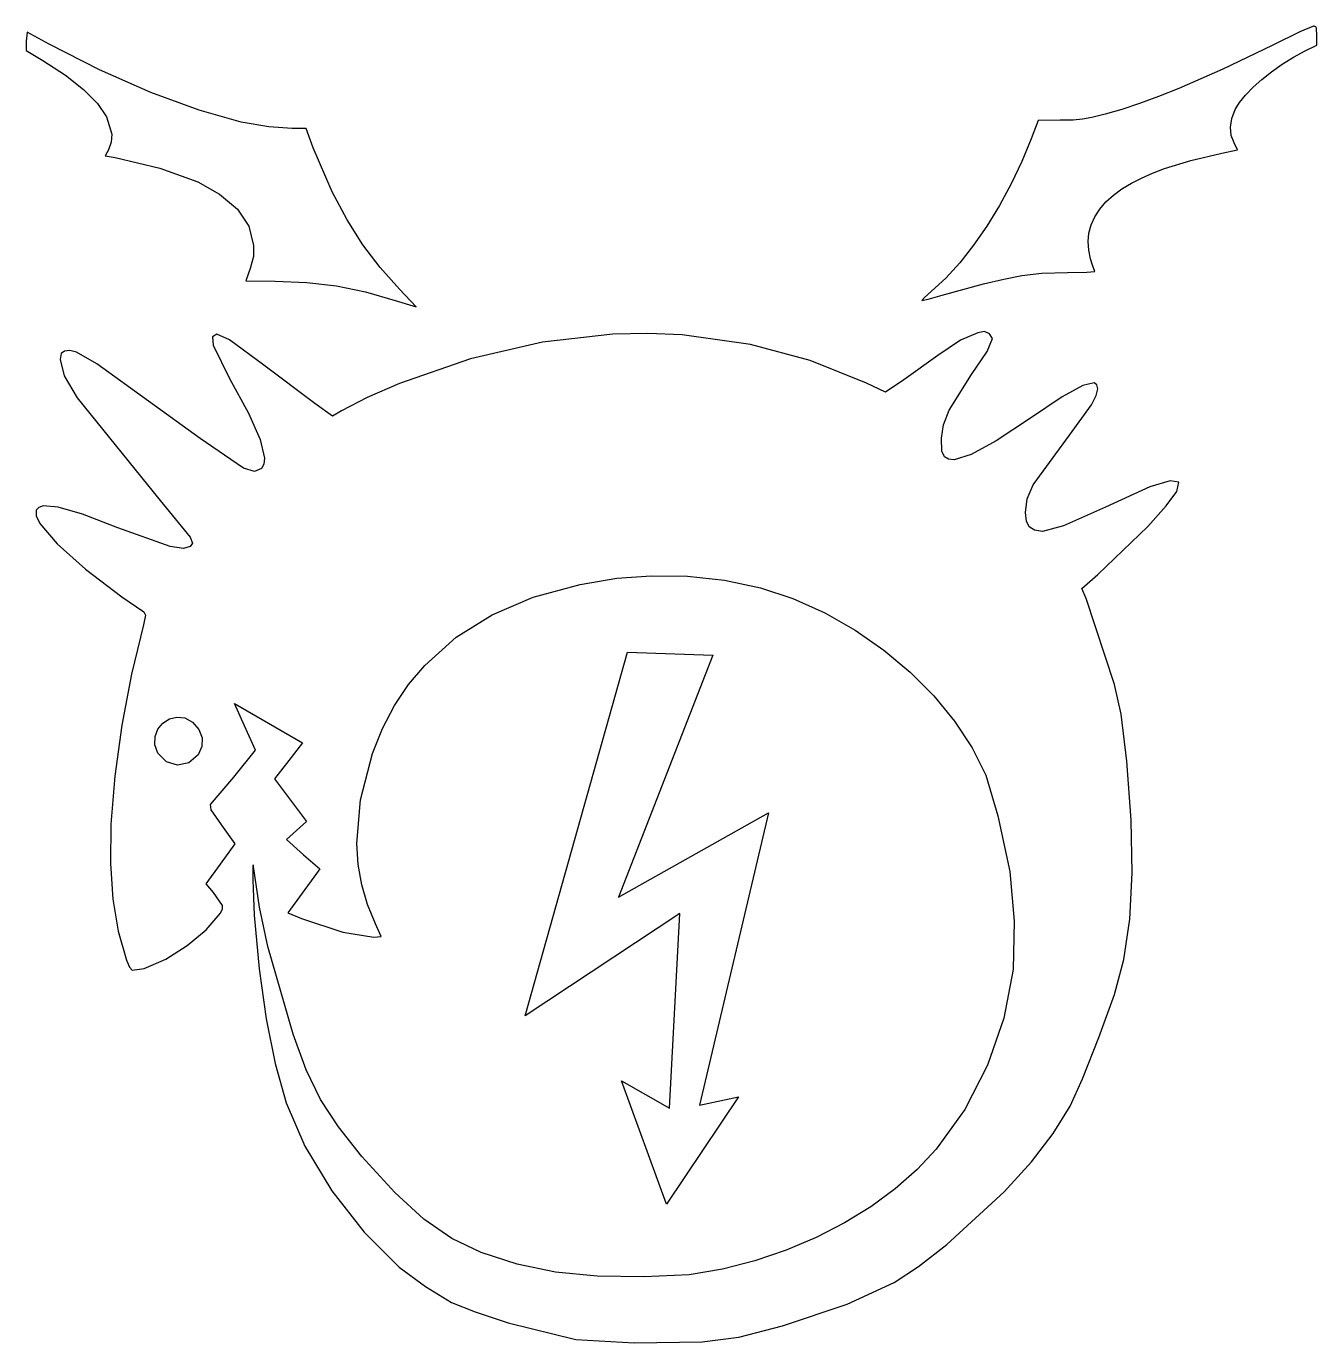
# Model space of a CAD drawing. Extents: x 0.1 to 15.9, y 0.1 to 16.2.
import ezdxf

# ---------------------------------------------------------------- set-up
doc = ezdxf.new("R2010")
doc.units = 0
doc.layers.add('Layer_1', color=7, linetype='CONTINUOUS')

msp = doc.modelspace()

# ---------------------------------------------------------------- linework, layer by layer
at = {"layer": 'Layer_1', "color": 7}
for points in [[(0.127338, 16.005312), (0.127338, 15.891344), (0.328607, 15.770219), (0.604239, 15.589678), (0.826436, 15.414664), (0.993865, 15.245965), (1.105187, 15.084474), (1.168862, 14.872531), (1.161807, 14.773385), (1.128358, 14.681931), (1.090951, 14.607132), (1.210287, 14.585739), (1.755321, 14.456159), (2.220197, 14.291841), (2.485588, 14.137787), (2.702889, 13.956991), (2.841149, 13.747264), (2.900594, 13.513495), (2.89983, 13.378797), (2.857751, 13.232077), (2.806098, 13.080671), (3.164108, 13.078124), (3.551702, 13.063608), (3.913747, 13.021076), (4.267443, 12.947831), (4.629989, 12.841198), (4.882912, 12.764591), (4.681642, 12.980124), (4.443858, 13.243614), (4.232793, 13.521136), (4.040431, 13.824711), (3.858754, 14.166361), (3.625423, 14.706049), (3.541711, 14.941167), (3.37072, 14.941167), (3.085293, 14.961032), (2.749101, 15.019582), (2.2351, 15.162686), (1.645461, 15.380257), (1.022087, 15.655283), (0.406898, 15.970727), (0.136162, 16.116759), (0.127274, 16.004548)], [(15.845849, 16.187101), (15.833472, 16.187024), (15.668281, 16.11844), (15.329429, 15.953689), (14.726985, 15.662541), (14.18882, 15.426684), (13.942649, 15.32899), (13.711108, 15.244564), (13.493719, 15.173229), (13.290004, 15.11473), (13.130423, 15.074796), (13.015264, 15.052894), (12.900771, 15.043726), (12.743197, 15.041179), (12.472403, 15.038632), (12.388701, 14.815993), (12.275504, 14.537452), (12.146057, 14.264209), (12.002956, 14.000184), (11.84882, 13.749327), (11.686249, 13.515584), (11.517854, 13.302928), (11.346239, 13.115231), (11.174018, 12.956516), (11.085589, 12.878814), (11.0546, 12.842496), (11.130524, 12.858796), (11.303965, 12.908433), (11.808028, 13.044914), (12.053377, 13.101555), (12.274684, 13.145334), (12.519847, 13.176302), (12.830466, 13.184452), (13.067334, 13.189291), (13.165274, 13.196931), (13.138535, 13.27173), (13.114086, 13.351673), (13.092286, 13.457008), (13.084085, 13.560967), (13.093839, 13.663781), (13.120956, 13.764506), (13.164861, 13.8622), (13.224959, 13.95587), (13.30067, 14.044575), (13.391409, 14.12737), (13.496594, 14.203264), (13.612645, 14.272205), (13.737043, 14.336308), (13.870786, 14.395877), (14.014883, 14.451295), (14.338146, 14.55095), (14.714849, 14.637897), (14.907253, 14.680657), (14.866316, 14.76437), (14.82994, 14.85692), (14.819778, 14.957161), (14.836001, 15.063387), (14.878772, 15.173993), (14.930992, 15.258597), (15.00431, 15.349186), (15.095953, 15.443391), (15.203147, 15.538895), (15.323116, 15.63333), (15.45308, 15.724275), (15.59027, 15.809465), (15.731907, 15.886454), (15.872661, 15.955955), (15.872661, 16.071706), (15.868764, 16.163798), (15.860742, 16.180606), (15.845843, 16.1857)], [(11.736832, 12.4466), (11.526436, 12.356877), (11.250582, 12.172312), (10.833791, 11.874849), (10.612931, 11.723443), (10.379602, 11.833897), (9.692525, 12.11063), (8.965373, 12.305891), (8.12974, 12.421362), (7.709186, 12.439444), (7.285753, 12.430785), (6.427078, 12.333676), (5.547358, 12.129552), (4.680833, 11.82809), (4.286477, 11.65766), (3.97461, 11.497239), (3.864179, 11.431328), (3.646879, 11.586299), (3.023478, 12.054728), (2.606466, 12.361538), (2.449949, 12.430556), (2.398297, 12.398084), (2.406753, 12.298964), (2.606685, 11.890868), (2.838931, 11.466932), (2.980503, 11.144332), (3.032241, 10.920267), (3.024677, 10.844296), (2.994972, 10.791909), (2.912148, 10.757782), (2.778562, 10.798123), (2.24689, 11.15704), (0.987623, 12.068964), (0.739153, 12.213239), (0.659, 12.232849), (0.592208, 12.223936), (0.553691, 12.194979), (0.540549, 12.120613), (0.588418, 11.922678), (0.747165, 11.653967), (1.762416, 10.401819), (2.127328, 9.952747), (2.155908, 9.880571), (2.12755, 9.838982), (2.044894, 9.815042), (1.881753, 9.842548), (1.245884, 10.070535), (0.812761, 10.235133), (0.514056, 10.322768), (0.331907, 10.337284), (0.278958, 10.318183), (0.248445, 10.282376), (0.248442, 10.215574), (0.293836, 10.122133), (0.504706, 9.871377), (0.84883, 9.562504), (1.293977, 9.227934), (1.559367, 9.042682), (1.582976, 9.003741), (1.555811, 8.885953), (1.409621, 8.284659), (1.291981, 7.65963), (1.207403, 7.039974), (1.160397, 6.454699), (1.154132, 5.9729), (1.183575, 5.53786), (1.24909, 5.146217), (1.351005, 4.79466), (1.384903, 4.710183), (1.420469, 4.670428), (1.564741, 4.693094), (1.828935, 4.808005), (2.091292, 4.972527), (2.321922, 5.164732), (2.490936, 5.36282), (2.520018, 5.414902), (2.520782, 5.46166), (2.4128, 5.619306), (2.323743, 5.726168), (2.498297, 5.96661), (2.674628, 6.214207), (2.512546, 6.442169), (2.384525, 6.628975), (2.375382, 6.691549), (2.660366, 7.028182), (2.923972, 7.357684), (2.790389, 7.653365), (2.665709, 7.924087), (3.497502, 7.446745), (3.331857, 7.229454), (3.155523, 7.006815), (3.351448, 6.744981), (3.547375, 6.486712), (3.422695, 6.374501), (3.301578, 6.265856), (3.50819, 6.080603), (3.70946, 5.909613), (3.666712, 5.852616), (3.317608, 5.369926), (3.485035, 5.300475), (3.990881, 5.135266), (4.368481, 5.07427), (4.455759, 5.081401), (4.386293, 5.236347), (4.290524, 5.472357), (4.220954, 5.714428), (4.177554, 5.962917), (4.160312, 6.218206), (4.204201, 6.750711), (4.352457, 7.314949), (4.473599, 7.621301), (4.618956, 7.900937), (4.79003, 8.156531), (4.988322, 8.390758), (5.370907, 8.733019), (5.810098, 9.00881), (6.313077, 9.221822), (6.887023, 9.375724), (7.332975, 9.452764), (7.750876, 9.484369), (8.194214, 9.479021), (8.648574, 9.428467), (9.086902, 9.336809), (9.482149, 9.208273), (9.870792, 9.031781), (10.241526, 8.820374), (10.589805, 8.578124), (10.911071, 8.309236), (11.200777, 8.017783), (11.454377, 7.707942), (11.667316, 7.383788), (11.835038, 7.049524), (11.981093, 6.554151), (12.127149, 5.875741), (12.181917, 5.270168), (12.169897, 4.68059), (12.055542, 4.087064), (11.85619, 3.512384), (11.57903, 2.974123), (11.231232, 2.489777), (10.996164, 2.239123), (10.728616, 2.004005), (10.431848, 1.786306), (10.109112, 1.587862), (9.763668, 1.410555), (9.398771, 1.256221), (9.017674, 1.126717), (8.62364, 1.023904), (8.216201, 0.954657), (7.667165, 0.929444), (7.094331, 0.936829), (6.583114, 0.987332), (6.116983, 1.083244), (5.679406, 1.226882), (5.317502, 1.399273), (4.977637, 1.633449), (4.624414, 1.957781), (4.222432, 2.400665), (3.934554, 2.760576), (3.717477, 3.095757), (3.543148, 3.455667), (3.383514, 3.889714), (3.073372, 4.959283), (2.974491, 5.440624), (2.900823, 5.938009), (2.895781, 5.956855), (2.892623, 5.92935), (2.891349, 5.774506), (2.906044, 5.341249), (2.966548, 4.68632), (3.053433, 4.079984), (3.165033, 3.53207), (3.299676, 3.052487), (3.527358, 2.523242), (3.854726, 1.981797), (4.249221, 1.474734), (4.678281, 1.048684), (4.996218, 0.810688), (5.31415, 0.619425), (5.602891, 0.501917), (6.006346, 0.371191), (6.833465, 0.167016), (7.542583, 0.127388), (8.375937, 0.138594), (8.822336, 0.192916), (9.355567, 0.332734), (10.141719, 0.596122), (10.718141, 0.863533), (11.014145, 1.057623), (11.358907, 1.324831), (12.061124, 1.967841), (12.392361, 2.331775), (12.657808, 2.677856), (12.86314, 3.013572), (13.014036, 3.346436), (13.213525, 3.850519), (13.406777, 4.376174), (13.519882, 4.801638), (13.592322, 5.294541), (13.622517, 5.86074), (13.610292, 6.502095), (13.555496, 7.220438), (13.487367, 7.794176), (13.405881, 8.155538), (13.060339, 9.204631), (13.008686, 9.329296), (13.202831, 9.500286), (13.813316, 10.086503), (14.036908, 10.336622), (14.164649, 10.513776), (14.192029, 10.625528), (14.084495, 10.643865), (13.83558, 10.570849), (13.295447, 10.321494), (12.784482, 10.092157), (12.525992, 10.025814), (12.430369, 10.038802), (12.366136, 10.079372), (12.330624, 10.150682), (12.32115, 10.255711), (12.340276, 10.420487), (12.412666, 10.592115), (12.855499, 11.199724), (13.123787, 11.569083), (13.18287, 11.683382), (13.201053, 11.766127), (13.190765, 11.81365), (13.15845, 11.836571), (13.01916, 11.805424), (12.765987, 11.665071), (12.381735, 11.408), (11.960799, 11.129331), (11.65525, 10.962059), (11.450224, 10.899307), (11.38076, 10.90491), (11.330859, 10.934172), (11.297017, 11.004972), (11.295235, 11.163942), (11.320499, 11.32635), (11.386513, 11.502791), (11.662146, 11.940505), (11.853174, 12.221261), (11.918632, 12.38046), (11.88234, 12.435012), (11.820667, 12.464173), (11.736952, 12.446346)], [(7.461382, 8.55309), (8.505104, 8.513462), (7.351517, 5.562105), (9.18261, 6.592123), (8.340305, 3.026714), (8.816392, 3.125758), (7.937466, 1.818447), (7.388134, 3.323846), (7.974086, 2.987111), (8.102263, 5.364042), (6.216236, 4.116148)], [(2.154258, 7.69801), (2.232488, 7.609866), (2.271145, 7.508555), (2.268598, 7.402202), (2.223594, 7.299032), (2.111716, 7.202662), (1.972454, 7.174596), (1.835863, 7.213638), (1.731998, 7.318642), (1.695711, 7.422245), (1.698513, 7.521926), (1.733587, 7.611648), (1.794109, 7.685327), (1.873247, 7.736873), (1.96418, 7.760304), (2.060081, 7.749353), (2.154121, 7.698086)]]:
    msp.add_lwpolyline(points, close=True, dxfattribs=at)

doc.saveas('drawing.dxf')
